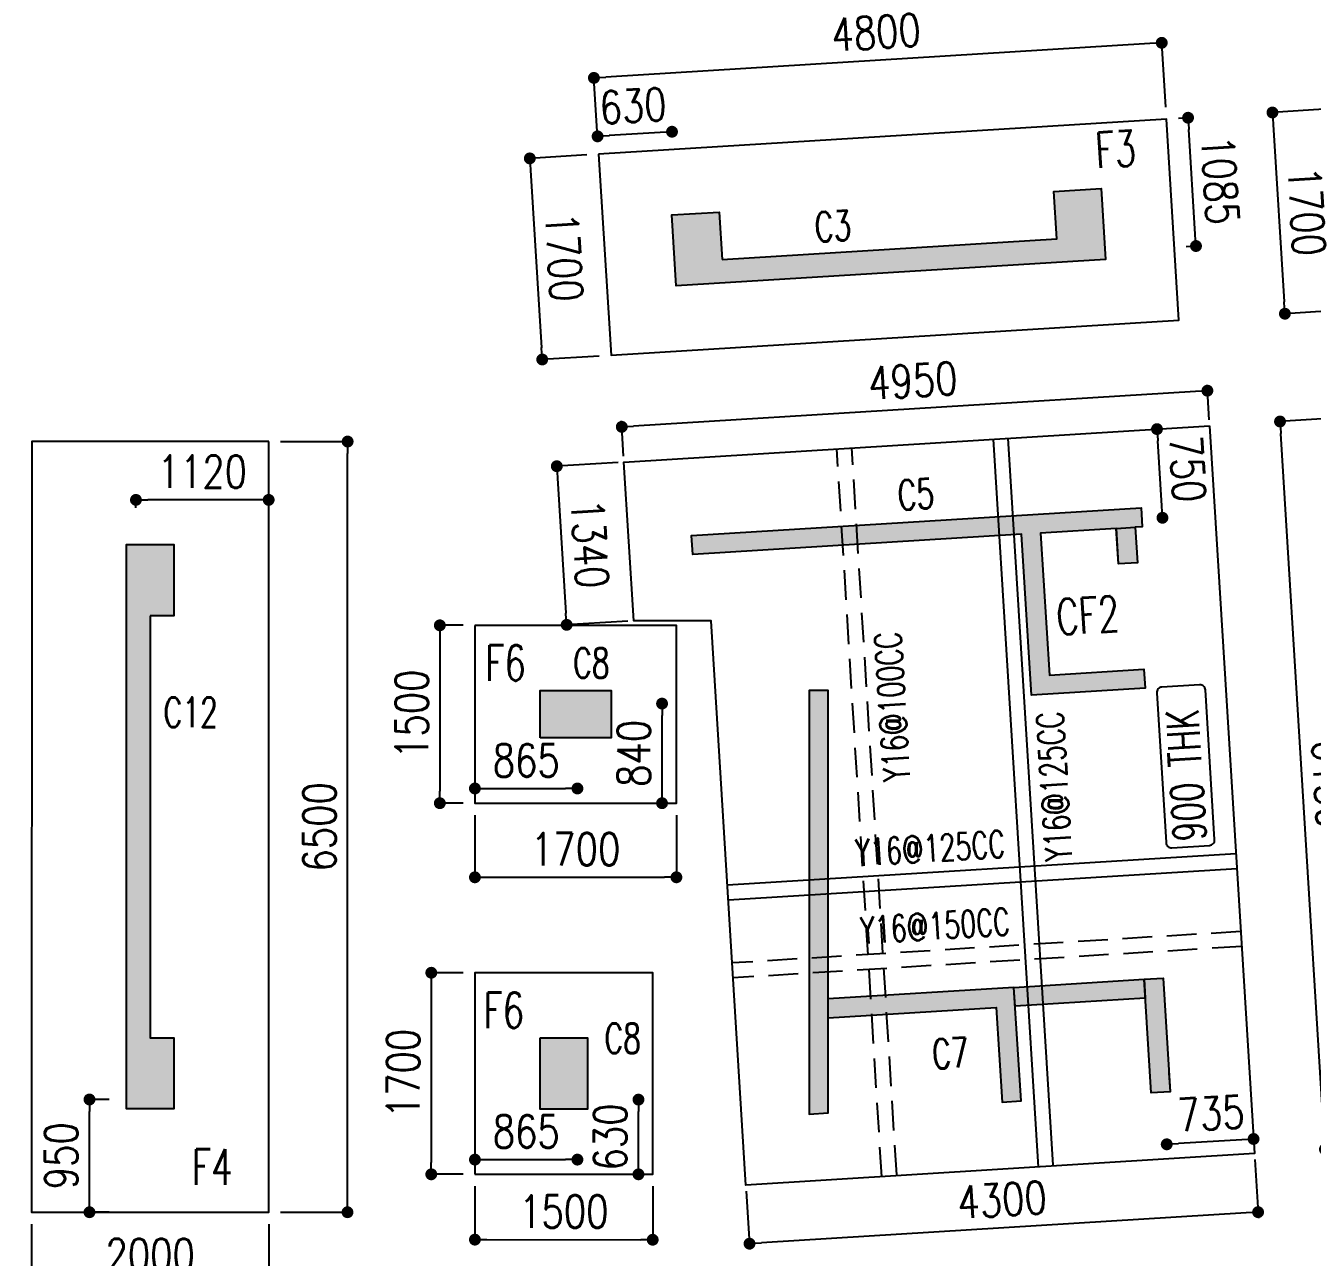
# Model space of a CAD drawing. Extents: x 473024 to 774629, y -1213442 to -1126596.
# Drawn here: x 529823 to 540678, y -1189220 to -1178833 of the extents above; entities that cross this region are included whole.
import ezdxf
from ezdxf.enums import TextEntityAlignment as Align

# ---------------------------------------------------------------- set-up
doc = ezdxf.new("R2010")
doc.units = 0
doc.header["$LTSCALE"] = 100
doc.header["$MEASUREMENT"] = 0
doc.header["$PDMODE"] = 2
doc.header["$PDSIZE"] = -10
doc.linetypes.add('CONTINU', pattern=[0])
doc.linetypes.add('HIDDEN', pattern=[0.375, 0.25, -0.125])
doc.layers.get('0').update_dxf_attribs({"linetype": 'CONTINUOUS'})
doc.layers.get('Defpoints').update_dxf_attribs({"linetype": 'CONTINUOUS'})
for name, color, linetype in [('7', 7, 'CONTINUOUS'), ('a-podium col', 6, 'CONTINUOUS'), ('C-STRU-COL-HAT', 253, 'CONTINUOUS'), ('COLNO', 6, 'CONTINUOUS'), ('column', 10, 'CONTINUOUS'), ('DIM1', 7, 'CONTINUOUS'), ('Footing', 2, 'CONTINUOUS'), ('Footing Nos', 4, 'CONTINUOUS'), ('S-FOOTDIM', 9, 'CONTINUOUS'), ('S-RCWALL', 6, 'CONTINUOUS'), ('sectecxt', 3, 'CONTINUOUS'), ('secton', 8, 'CONTINUOUS'), ('TAB', 1, 'CONTINUOUS'), ('Text', 31, 'CONTINUOUS')]:
    doc.layers.add(name, color=color, linetype=linetype)
doc.styles.add('BOLD', font='bold.shx', dxfattribs={"width": 0.7})
doc.styles.add('ROMANS', font='romans.shx', dxfattribs={"width": 0.8})
doc.styles.add('SUSHEEL', font='romans.shx', dxfattribs={"width": 0.75})
doc.dimstyles.new('dim100', dxfattribs={"dimtxt": 275, "dimasz": 100, "dimexe": 50, "dimexo": 50, "dimgap": 100, "dimtad": 1, "dimdec": 0, "dimrnd": 5, "dimzin": 0, "dimdsep": 46, "dimtxsty": 'ROMANS', "dimblk": 'DOT', "dimcen": 0.09, "dimclrd": 9, "dimclre": 9, "dimclrt": 3, "dimadec": 0, "dimazin": 0, "dimtfac": 1, "dimtdec": 0, "dimtofl": 0, "dimtmove": 1, "dimatfit": 0, "dimldrblk": 'DOT', "dimfxl": 1, "dimtolj": 1, "dimtzin": 0, "dimarcsym": 0})

# ---------------------------------------------------------------- blocks, each defined once
blk = doc.blocks.new('A$C0C5E7853')
at = {"layer": 'secton', "linetype": 'CONTINU', "ltscale": 240}
for points in [[(281, 842, -0.198912), (562, 959), (562, 1123)], [(281, 842), (0, 562), (281, 281, -0.198912), (165, 562, -0.198912)], [(562, 165, -0.198912), (281, 281), (562, 0)]]:
    blk.add_hatch(color=8, dxfattribs=at).paths.add_polyline_path(points)
at = {"layer": 'secton', "color": 2}
blk.add_line((562, 959, 0), (562, 1549, 0), dxfattribs=at)
at = {"layer": 'secton', "color": 2, "linetype": 'Continuous'}
for p, q in [((562, 1123, 0), (0, 562, 0)), ((562, 0, 0), (0, 562, 0)), ((562, 165, 0), (562, 0, 0))]:
    blk.add_line(p, q, dxfattribs=at)
at = {"layer": 'secton', "color": 2}
blk.add_circle((562, 562, 0), 397, dxfattribs=at)
blk = doc.blocks.new('zw$C1DF')
at = {"layer": 'secton', "color": 6, "linetype": 'Continuous'}
for p, q in [((-9548, -1291), (-9548, -849)), ((-9454, -1291), (-9454, -1030)), ((-275, -4538), (-536, -4538)), ((-275, -4632), (-717, -4632))]:
    blk.add_line(p, q, dxfattribs=at)
at = {"layer": 'secton', "color": 2, "linetype": 'Continuous'}
for p, q in [((-9122, -1291), (-9548, -1291)), ((-275, -4206), (-275, -4632))]:
    blk.add_line(p, q, dxfattribs=at)
at = {"layer": 'DIM1', "color": 8, "linetype": 'CONTINU', "ltscale": 240, "xscale": -0.7369315199030098, "yscale": 0.7369315199030098, "zscale": 0.7369315199030098}
for p, rotation in [((-689, 1664, 0), 180), ((-3155, -877, 0), 89.99999999999994)]:
    blk.add_blockref('A$C0C5E7853', p, dxfattribs=dict(at, rotation=rotation))
at = {"layer": 'sectecxt', "color": 6, "linetype": 'Continuous', "style": 'BOLD', "width": 0.9}
for p in [(-380, 1048), (-3693, -1479)]:
    blk.add_text('2', height=390, dxfattribs=at).set_placement(p)
blk = doc.blocks.new('_Dot')
at = {"color": 0, "linetype": 'ByBlock', "lineweight": -2}
blk.add_line((-0.5, 0), (-1, 0), dxfattribs=at)
at = {"color": 0, "linetype": 'ByBlock', "const_width": 0.5}
blk.add_lwpolyline([(-0.25, 0, 1), (0.25, 0, 1)], format="xyb", close=True, dxfattribs=at)
blk = doc.blocks.new('*D143')
at = {"layer": 'Defpoints', "color": 0, "transparency": 16777216}
for p in [(534657, -1179916), (534181, -1181648), (534762, -1181613)]:
    blk.add_point(p, dxfattribs=at)
at = {"layer": 'S-FOOTDIM', "color": 9, "lineweight": -2, "transparency": 16777216}
for p, q in [((534557, -1179922), (534076, -1179952)), ((534083, -1180051), (534175, -1181549)), ((534662, -1181619), (534181, -1181648))]:
    blk.add_line(p, q, dxfattribs=at)
at = {"layer": 'S-FOOTDIM', "color": 9, "lineweight": -2, "transparency": 16777216, "xscale": 100, "yscale": 100, "zscale": 100}
for p, rotation in [((534076, -1179952), 93.5320100666553), ((534181, -1181648), 273.5320100666553)]:
    blk.add_blockref('_Dot', p, dxfattribs=dict(at, rotation=rotation))
at = {"layer": 'S-FOOTDIM', "color": 3, "transparency": 16777216, "insert": (534366, -1180785), "char_height": 275, "attachment_point": 5, "rotation": 273.532, "style": 'ROMANS'}
blk.add_mtext('\\A1;1700', dxfattribs=at)
blk = doc.blocks.new('*D144')
at = {"layer": 'Defpoints', "color": 0, "transparency": 16777216}
for p in [(534617, -1179273), (539448, -1179620), (534657, -1179916)]:
    blk.add_point(p, dxfattribs=at)
at = {"layer": 'S-FOOTDIM', "color": 9, "lineweight": -2, "transparency": 16777216}
for p, q in [((539308, -1178984), (534717, -1179267)), ((539442, -1179520), (539408, -1178977)), ((534651, -1179816), (534617, -1179273))]:
    blk.add_line(p, q, dxfattribs=at)
at = {"layer": 'S-FOOTDIM', "color": 9, "lineweight": -2, "transparency": 16777216, "xscale": 100, "yscale": 100, "zscale": 100}
for p, rotation in [((539408, -1178977), 3.532010066655306), ((534617, -1179273), 183.5320100666553)]:
    blk.add_blockref('_Dot', p, dxfattribs=dict(at, rotation=rotation))
at = {"layer": 'S-FOOTDIM', "color": 3, "transparency": 16777216, "insert": (536998, -1178888), "char_height": 275, "attachment_point": 5, "rotation": 3.532, "style": 'ROMANS'}
blk.add_mtext('\\A1;4800', dxfattribs=at)
blk = doc.blocks.new('*D145')
at = {"layer": 'Defpoints', "color": 0, "transparency": 16777216}
for p in [(540875, -1179532), (540980, -1181229), (540447, -1181262)]:
    blk.add_point(p, dxfattribs=at)
at = {"layer": 'S-FOOTDIM', "color": 9, "lineweight": -2, "transparency": 16777216}
for p, q in [((540775, -1179538), (540342, -1179565)), ((540348, -1179665), (540440, -1181162)), ((540880, -1181235), (540447, -1181262))]:
    blk.add_line(p, q, dxfattribs=at)
at = {"layer": 'S-FOOTDIM', "color": 9, "lineweight": -2, "transparency": 16777216, "xscale": 100, "yscale": 100, "zscale": 100}
for p, rotation in [((540342, -1179565), 93.5320100666553), ((540447, -1181262), 273.5320100666553)]:
    blk.add_blockref('_Dot', p, dxfattribs=dict(at, rotation=rotation))
at = {"layer": 'S-FOOTDIM', "color": 3, "transparency": 16777216, "insert": (540631, -1180399), "char_height": 275, "attachment_point": 5, "rotation": 273.532, "style": 'ROMANS'}
blk.add_mtext('\\A1;1700', dxfattribs=at)
blk = doc.blocks.new('*D318')
at = {"layer": 'Defpoints', "color": 0, "linetype": 'ByBlock', "transparency": 16777216}
for p in [(529873, -1188840), (531873, -1188840), (531873, -1189439)]:
    blk.add_point(p, dxfattribs=at)
at = {"layer": 'S-FOOTDIM', "color": 9, "lineweight": -2, "transparency": 16777216}
for p, q in [((529873, -1188940), (529873, -1189439)), ((531873, -1188940), (531873, -1189439)), ((529973, -1189439), (531773, -1189439))]:
    blk.add_line(p, q, dxfattribs=at)
at = {"layer": 'S-FOOTDIM', "color": 9, "linetype": 'ByBlock', "lineweight": -2, "transparency": 16777216, "xscale": 100, "yscale": 100, "zscale": 100}
for p, rotation in [((529873, -1189439), 179.9975485754302), ((531873, -1189439), 359.9975485754302)]:
    blk.add_blockref('_Dot', p, dxfattribs=dict(at, rotation=rotation))
at = {"layer": 'S-FOOTDIM', "color": 3, "linetype": 'ByBlock', "transparency": 16777216, "insert": (530873, -1189201), "char_height": 275, "attachment_point": 5, "rotation": 359.9975, "style": 'ROMANS'}
blk.add_mtext('\\A1;2000', dxfattribs=at)
blk = doc.blocks.new('*D319')
at = {"layer": 'Defpoints', "color": 0, "linetype": 'ByBlock', "transparency": 16777216}
for p in [(531873, -1182340), (532539, -1182340), (531873, -1188840)]:
    blk.add_point(p, dxfattribs=at)
at = {"layer": 'S-FOOTDIM', "color": 9, "lineweight": -2, "transparency": 16777216}
for p, q in [((531973, -1182340), (532539, -1182340)), ((532538, -1188740), (532539, -1182440)), ((531973, -1188840), (532538, -1188840))]:
    blk.add_line(p, q, dxfattribs=at)
at = {"layer": 'S-FOOTDIM', "color": 9, "linetype": 'ByBlock', "lineweight": -2, "transparency": 16777216, "xscale": 100, "yscale": 100, "zscale": 100}
for p, rotation in [((532539, -1182340), 89.9975485754302), ((532538, -1188840), 269.9975485754302)]:
    blk.add_blockref('_Dot', p, dxfattribs=dict(at, rotation=rotation))
at = {"layer": 'S-FOOTDIM', "color": 3, "linetype": 'ByBlock', "transparency": 16777216, "insert": (532301, -1185590), "char_height": 275, "attachment_point": 5, "rotation": 89.9975, "style": 'ROMANS'}
blk.add_mtext('\\A1;6500', dxfattribs=at)
blk = doc.blocks.new('*D340')
at = {"layer": 'Defpoints', "color": 0, "linetype": 'ByBlock', "transparency": 16777216}
for p in [(530361, -1187889), (530626, -1187889), (530626, -1188840)]:
    blk.add_point(p, dxfattribs=at)
at = {"layer": 'S-FOOTDIM', "color": 9, "lineweight": -2, "transparency": 16777216}
for p, q in [((530526, -1187889), (530361, -1187889)), ((530361, -1188740), (530361, -1187989)), ((530526, -1188840), (530361, -1188840))]:
    blk.add_line(p, q, dxfattribs=at)
at = {"layer": 'S-FOOTDIM', "color": 9, "linetype": 'ByBlock', "lineweight": -2, "transparency": 16777216, "xscale": 100, "yscale": 100, "zscale": 100}
for p, rotation in [((530361, -1187889), 90), ((530361, -1188840), 270)]:
    blk.add_blockref('_Dot', p, dxfattribs=dict(at, rotation=rotation))
at = {"layer": 'S-FOOTDIM', "color": 3, "linetype": 'ByBlock', "transparency": 16777216, "insert": (530123, -1188364), "char_height": 275, "attachment_point": 5, "rotation": 90, "style": 'ROMANS'}
blk.add_mtext('\\A1;950', dxfattribs=at)
blk = doc.blocks.new('DOT')
at = {"layer": '7', "color": 0, "linetype": 'ByBlock'}
blk.add_line((-0.5, 0), (-1, 0), dxfattribs=at)
at = {"layer": '7', "color": 0, "linetype": 'ByBlock', "const_width": 0.5}
blk.add_lwpolyline([(-0.25, 0, 1), (0.25, 0, 1)], format="xyb", close=True, dxfattribs=at)
blk = doc.blocks.new('*D341')
at = {"layer": 'Defpoints', "color": 0, "linetype": 'ByBlock', "transparency": 16777216}
for p in [(530753, -1182799), (530753, -1182832), (531873, -1182799)]:
    blk.add_point(p, dxfattribs=at)
at = {"layer": 'S-FOOTDIM', "color": 9, "lineweight": -2, "transparency": 16777216}
for p, q in [((530753, -1182899), (530753, -1182832)), ((531773, -1182832), (530853, -1182832)), ((531873, -1182899), (531873, -1182832))]:
    blk.add_line(p, q, dxfattribs=at)
at = {"layer": 'S-FOOTDIM', "color": 9, "linetype": 'ByBlock', "lineweight": -2, "transparency": 16777216, "xscale": 100, "yscale": 100, "zscale": 100, "rotation": 180}
blk.add_blockref('_Dot', (530753, -1182832), dxfattribs=at)
at = {"layer": 'S-FOOTDIM', "color": 9, "linetype": 'ByBlock', "lineweight": -2, "transparency": 16777216, "xscale": 100, "yscale": 100, "zscale": 100}
blk.add_blockref('_Dot', (531873, -1182832), dxfattribs=at)
at = {"layer": 'S-FOOTDIM', "color": 3, "linetype": 'ByBlock', "transparency": 16777216, "insert": (531313, -1182594), "char_height": 275, "attachment_point": 5, "style": 'ROMANS'}
blk.add_mtext('\\A1;1120', dxfattribs=at)
blk = doc.blocks.new('*D350')
at = {"layer": 'Defpoints', "color": 0, "linetype": 'ByBlock', "transparency": 16777216}
for p in [(539630, -1179609), (539448, -1179620), (539515, -1180703)]:
    blk.add_point(p, dxfattribs=at)
at = {"layer": 'S-FOOTDIM', "color": 9, "lineweight": -2, "transparency": 16777216}
for p, q in [((539548, -1179614), (539630, -1179609)), ((539691, -1180591), (539636, -1179709)), ((539614, -1180696), (539697, -1180691))]:
    blk.add_line(p, q, dxfattribs=at)
at = {"layer": 'S-FOOTDIM', "color": 9, "linetype": 'ByBlock', "lineweight": -2, "transparency": 16777216, "xscale": 100, "yscale": 100, "zscale": 100}
for p, rotation in [((539630, -1179609), 93.53201006613128), ((539697, -1180691), 273.5320100661312)]:
    blk.add_blockref('_Dot', p, dxfattribs=dict(at, rotation=rotation))
at = {"layer": 'S-FOOTDIM', "color": 3, "linetype": 'ByBlock', "transparency": 16777216, "insert": (539901, -1180135), "char_height": 275, "attachment_point": 5, "rotation": 273.532, "style": 'ROMANS'}
blk.add_mtext('\\A1;1085', dxfattribs=at)
blk = doc.blocks.new('*D351')
at = {"layer": 'Defpoints', "color": 0, "linetype": 'ByBlock', "transparency": 16777216}
for p in [(534648, -1179766), (534657, -1179916), (535285, -1179877)]:
    blk.add_point(p, dxfattribs=at)
at = {"layer": 'S-FOOTDIM', "color": 9, "lineweight": -2, "transparency": 16777216}
for p, q in [((534651, -1179816), (534648, -1179766)), ((535176, -1179733), (534747, -1179760)), ((535279, -1179777), (535276, -1179727))]:
    blk.add_line(p, q, dxfattribs=at)
at = {"layer": 'S-FOOTDIM', "color": 9, "linetype": 'ByBlock', "lineweight": -2, "transparency": 16777216, "xscale": 100, "yscale": 100, "zscale": 100}
for p, rotation in [((534648, -1179766), 183.5320100661283), ((535276, -1179727), 3.532010066128309)]:
    blk.add_blockref('_Dot', p, dxfattribs=dict(at, rotation=rotation))
at = {"layer": 'S-FOOTDIM', "color": 3, "linetype": 'ByBlock', "transparency": 16777216, "insert": (534947, -1179509), "char_height": 275, "attachment_point": 5, "rotation": 3.532, "style": 'ROMANS'}
blk.add_mtext('\\A1;630', dxfattribs=at)
blk = doc.blocks.new('*D478')
at = {"layer": 'Defpoints', "color": 0, "linetype": 'ByBlock', "transparency": 16777216}
for p in [(533613, -1186820), (533245, -1188520), (533613, -1188520)]:
    blk.add_point(p, dxfattribs=at)
at = {"layer": 'S-FOOTDIM', "color": 9, "lineweight": -2, "transparency": 16777216}
for p, q in [((533513, -1186820), (533245, -1186820)), ((533245, -1186920), (533245, -1188420)), ((533513, -1188520), (533245, -1188520))]:
    blk.add_line(p, q, dxfattribs=at)
at = {"layer": 'S-FOOTDIM', "color": 9, "linetype": 'ByBlock', "lineweight": -2, "transparency": 16777216, "xscale": 99.99999999999999, "yscale": 99.99999999999999, "zscale": 99.99999999999999}
for p, rotation in [((533245, -1186820), 89.99816899576669), ((533245, -1188520), 269.9981689957667)]:
    blk.add_blockref('_Dot', p, dxfattribs=dict(at, rotation=rotation))
at = {"layer": 'S-FOOTDIM', "color": 3, "linetype": 'ByBlock', "transparency": 16777216, "insert": (533007, -1187670), "char_height": 275, "attachment_point": 5, "rotation": 89.9982, "style": 'ROMANS'}
blk.add_mtext('\\A1;1700', dxfattribs=at)
blk = doc.blocks.new('*D479')
at = {"layer": 'Defpoints', "color": 0, "linetype": 'ByBlock', "transparency": 16777216}
for p in [(533613, -1188520), (535113, -1188520), (535113, -1189072)]:
    blk.add_point(p, dxfattribs=at)
at = {"layer": 'S-FOOTDIM', "color": 9, "lineweight": -2, "transparency": 16777216}
for p, q in [((533613, -1188620), (533613, -1189071)), ((535113, -1188620), (535113, -1189072)), ((533713, -1189071), (535013, -1189072))]:
    blk.add_line(p, q, dxfattribs=at)
at = {"layer": 'S-FOOTDIM', "color": 9, "linetype": 'ByBlock', "lineweight": -2, "transparency": 16777216, "xscale": 99.99999999999999, "yscale": 99.99999999999999, "zscale": 99.99999999999999}
for p, rotation in [((533613, -1189071), 179.9981689957662), ((535113, -1189072), 359.9981689957662)]:
    blk.add_blockref('_Dot', p, dxfattribs=dict(at, rotation=rotation))
at = {"layer": 'S-FOOTDIM', "color": 3, "linetype": 'ByBlock', "transparency": 16777216, "insert": (534363, -1188834), "char_height": 275, "attachment_point": 5, "rotation": 359.9982, "style": 'ROMANS'}
blk.add_mtext('\\A1;1500', dxfattribs=at)
blk = doc.blocks.new('*D480')
at = {"layer": 'Defpoints', "color": 0, "linetype": 'ByBlock', "transparency": 16777216}
for p in [(533613, -1183890), (533317, -1185390), (533613, -1185390)]:
    blk.add_point(p, dxfattribs=at)
at = {"layer": 'S-FOOTDIM', "color": 9, "lineweight": -2, "transparency": 16777216}
for p, q in [((533513, -1183890), (533317, -1183890)), ((533317, -1183990), (533317, -1185290)), ((533513, -1185390), (533317, -1185390))]:
    blk.add_line(p, q, dxfattribs=at)
at = {"layer": 'S-FOOTDIM', "color": 9, "linetype": 'ByBlock', "lineweight": -2, "transparency": 16777216, "xscale": 100, "yscale": 100, "zscale": 100}
for p, rotation in [((533317, -1183890), 90.00000007241069), ((533317, -1185390), 270.0000000724107)]:
    blk.add_blockref('_Dot', p, dxfattribs=dict(at, rotation=rotation))
at = {"layer": 'S-FOOTDIM', "color": 3, "linetype": 'ByBlock', "transparency": 16777216, "insert": (533080, -1184640), "char_height": 275, "attachment_point": 5, "rotation": 90, "style": 'ROMANS'}
blk.add_mtext('\\A1;1500', dxfattribs=at)
blk = doc.blocks.new('*D481')
at = {"layer": 'Defpoints', "color": 0, "linetype": 'ByBlock', "transparency": 16777216}
for p in [(533613, -1185390), (535313, -1185390), (535313, -1186015)]:
    blk.add_point(p, dxfattribs=at)
at = {"layer": 'S-FOOTDIM', "color": 9, "lineweight": -2, "transparency": 16777216}
for p, q in [((533613, -1185490), (533613, -1186015)), ((535313, -1185490), (535313, -1186015)), ((533713, -1186015), (535213, -1186015))]:
    blk.add_line(p, q, dxfattribs=at)
at = {"layer": 'S-FOOTDIM', "color": 9, "linetype": 'ByBlock', "lineweight": -2, "transparency": 16777216, "xscale": 100, "yscale": 100, "zscale": 100}
for p, rotation in [((533613, -1186015), 180.0000000724059), ((535313, -1186015), 7.240596906216908e-08)]:
    blk.add_blockref('_Dot', p, dxfattribs=dict(at, rotation=rotation))
at = {"layer": 'S-FOOTDIM', "color": 3, "linetype": 'ByBlock', "transparency": 16777216, "insert": (534463, -1185778), "char_height": 275, "attachment_point": 5, "rotation": 0, "style": 'ROMANS'}
blk.add_mtext('\\A1;1700', dxfattribs=at)
blk = doc.blocks.new('*D482')
at = {"layer": 'Defpoints', "color": 0, "linetype": 'ByBlock', "transparency": 16777216}
for p in [(534478, -1185266), (533613, -1185390), (534478, -1185390)]:
    blk.add_point(p, dxfattribs=at)
at = {"layer": 'S-FOOTDIM', "color": 9, "lineweight": -2, "transparency": 16777216}
for p, q in [((533613, -1185290), (533613, -1185266)), ((533713, -1185266), (534378, -1185266)), ((534478, -1185290), (534478, -1185266))]:
    blk.add_line(p, q, dxfattribs=at)
at = {"layer": 'S-FOOTDIM', "color": 9, "linetype": 'ByBlock', "lineweight": -2, "transparency": 16777216, "xscale": 100, "yscale": 100, "zscale": 100, "rotation": 180}
blk.add_blockref('_Dot', (533613, -1185266), dxfattribs=at)
at = {"layer": 'S-FOOTDIM', "color": 9, "linetype": 'ByBlock', "lineweight": -2, "transparency": 16777216, "xscale": 100, "yscale": 100, "zscale": 100}
blk.add_blockref('_Dot', (534478, -1185266), dxfattribs=at)
at = {"layer": 'S-FOOTDIM', "color": 3, "linetype": 'ByBlock', "transparency": 16777216, "insert": (534046, -1185029), "char_height": 275, "attachment_point": 5, "style": 'ROMANS'}
blk.add_mtext('\\A1;865', dxfattribs=at)
blk = doc.blocks.new('*D483')
at = {"layer": 'Defpoints', "color": 0, "linetype": 'ByBlock', "transparency": 16777216}
for p in [(535192, -1184550), (535313, -1184550), (535313, -1185390)]:
    blk.add_point(p, dxfattribs=at)
at = {"layer": 'S-FOOTDIM', "color": 9, "lineweight": -2, "transparency": 16777216}
for p, q in [((535213, -1184550), (535192, -1184550)), ((535192, -1185290), (535192, -1184650)), ((535213, -1185390), (535192, -1185390))]:
    blk.add_line(p, q, dxfattribs=at)
at = {"layer": 'S-FOOTDIM', "color": 9, "linetype": 'ByBlock', "lineweight": -2, "transparency": 16777216, "xscale": 100, "yscale": 100, "zscale": 100}
for p, rotation in [((535192, -1184550), 90), ((535192, -1185390), 270)]:
    blk.add_blockref('_Dot', p, dxfattribs=dict(at, rotation=rotation))
at = {"layer": 'S-FOOTDIM', "color": 3, "linetype": 'ByBlock', "transparency": 16777216, "insert": (534954, -1184970), "char_height": 275, "attachment_point": 5, "rotation": 90, "style": 'ROMANS'}
blk.add_mtext('\\A1;840', dxfattribs=at)
blk = doc.blocks.new('*D484')
at = {"layer": 'Defpoints', "color": 0, "linetype": 'ByBlock', "transparency": 16777216}
for p in [(534478, -1188396), (533613, -1188520), (534478, -1188520)]:
    blk.add_point(p, dxfattribs=at)
at = {"layer": 'S-FOOTDIM', "color": 9, "lineweight": -2, "transparency": 16777216}
for p, q in [((533613, -1188420), (533613, -1188396)), ((533713, -1188396), (534378, -1188396)), ((534478, -1188420), (534478, -1188396))]:
    blk.add_line(p, q, dxfattribs=at)
at = {"layer": 'S-FOOTDIM', "color": 9, "linetype": 'ByBlock', "lineweight": -2, "transparency": 16777216, "xscale": 100, "yscale": 100, "zscale": 100, "rotation": 180}
blk.add_blockref('_Dot', (533613, -1188396), dxfattribs=at)
at = {"layer": 'S-FOOTDIM', "color": 9, "linetype": 'ByBlock', "lineweight": -2, "transparency": 16777216, "xscale": 100, "yscale": 100, "zscale": 100}
blk.add_blockref('_Dot', (534478, -1188396), dxfattribs=at)
at = {"layer": 'S-FOOTDIM', "color": 3, "linetype": 'ByBlock', "transparency": 16777216, "insert": (534046, -1188159), "char_height": 275, "attachment_point": 5, "style": 'ROMANS'}
blk.add_mtext('\\A1;865', dxfattribs=at)
blk = doc.blocks.new('*D485')
at = {"layer": 'Defpoints', "color": 0, "linetype": 'ByBlock', "transparency": 16777216}
for p in [(534993, -1187890), (535114, -1187890), (535114, -1188520)]:
    blk.add_point(p, dxfattribs=at)
at = {"layer": 'S-FOOTDIM', "color": 9, "lineweight": -2, "transparency": 16777216}
for p, q in [((535014, -1187890), (534993, -1187890)), ((534993, -1188420), (534993, -1187990)), ((535014, -1188520), (534993, -1188520))]:
    blk.add_line(p, q, dxfattribs=at)
at = {"layer": 'S-FOOTDIM', "color": 9, "linetype": 'ByBlock', "lineweight": -2, "transparency": 16777216, "xscale": 100, "yscale": 100, "zscale": 100}
for p, rotation in [((534993, -1187890), 90), ((534993, -1188520), 270)]:
    blk.add_blockref('_Dot', p, dxfattribs=dict(at, rotation=rotation))
at = {"layer": 'S-FOOTDIM', "color": 3, "linetype": 'ByBlock', "transparency": 16777216, "insert": (534755, -1188205), "char_height": 275, "attachment_point": 5, "rotation": 90, "style": 'ROMANS'}
blk.add_mtext('\\A1;630', dxfattribs=at)
blk = doc.blocks.new('*D508')
at = {"layer": 'Defpoints', "color": 0, "linetype": 'ByBlock', "transparency": 16777216}
for p in [(540406, -1182171), (540901, -1182140), (541280, -1188279)]:
    blk.add_point(p, dxfattribs=at)
at = {"layer": 'S-FOOTDIM', "color": 9, "lineweight": -2, "transparency": 16777216}
for p, q in [((540851, -1182143), (540356, -1182174)), ((540779, -1188209), (540412, -1182271)), ((541230, -1188282), (540735, -1188312))]:
    blk.add_line(p, q, dxfattribs=at)
at = {"layer": 'S-FOOTDIM', "color": 9, "linetype": 'ByBlock', "lineweight": -2, "transparency": 16777216}
for p, xscale, yscale, zscale, rotation in [((540406, -1182171), 100, 100, 100, 93.53193001313667), ((540785, -1188309), 99.99999999999999, 99.99999999999999, 99.99999999999999, 273.5319300131366)]:
    blk.add_blockref('_Dot', p, dxfattribs=dict(at, xscale=xscale, yscale=yscale, zscale=zscale, rotation=rotation))
at = {"layer": 'S-FOOTDIM', "color": 3, "linetype": 'ByBlock', "transparency": 16777216, "insert": (540832, -1185225), "char_height": 275, "attachment_point": 5, "rotation": 273.5319, "style": 'ROMANS'}
blk.add_mtext('\\A1;6150', dxfattribs=at)
blk = doc.blocks.new('*D512')
at = {"layer": 'Defpoints', "color": 0, "linetype": 'ByBlock', "transparency": 16777216}
for p in [(540190, -1188346), (535900, -1188611), (535930, -1189105)]:
    blk.add_point(p, dxfattribs=at)
at = {"layer": 'S-FOOTDIM', "color": 9, "lineweight": -2, "transparency": 16777216}
for p, q in [((540194, -1188396), (540224, -1188889)), ((535903, -1188661), (535933, -1189154)), ((540121, -1188846), (536030, -1189098))]:
    blk.add_line(p, q, dxfattribs=at)
at = {"layer": 'S-FOOTDIM', "color": 9, "linetype": 'ByBlock', "lineweight": -2, "transparency": 16777216, "xscale": 100, "yscale": 100, "zscale": 100}
for p, rotation in [((540221, -1188839), 3.535514453534367), ((535930, -1189105), 183.5355144535343)]:
    blk.add_blockref('_Dot', p, dxfattribs=dict(at, rotation=rotation))
at = {"layer": 'S-FOOTDIM', "color": 3, "linetype": 'ByBlock', "transparency": 16777216, "insert": (538061, -1188735), "char_height": 275, "attachment_point": 5, "rotation": 3.5355, "style": 'ROMANS'}
blk.add_mtext('\\A1;4300', dxfattribs=at)
blk = doc.blocks.new('*D513')
at = {"layer": 'Defpoints', "color": 0, "linetype": 'ByBlock', "transparency": 16777216}
for p in [(539811, -1182208), (534852, -1182216), (534871, -1182513)]:
    blk.add_point(p, dxfattribs=at)
at = {"layer": 'S-FOOTDIM', "color": 9, "lineweight": -2, "transparency": 16777216}
for p, q in [((539808, -1182158), (539790, -1181861)), ((539693, -1181917), (534952, -1182210)), ((534868, -1182463), (534849, -1182166))]:
    blk.add_line(p, q, dxfattribs=at)
at = {"layer": 'S-FOOTDIM', "color": 9, "linetype": 'ByBlock', "lineweight": -2, "transparency": 16777216, "xscale": 100, "yscale": 100, "zscale": 100}
for p, rotation in [((539793, -1181911), 3.535514453535579), ((534852, -1182216), 183.5355144535355)]:
    blk.add_blockref('_Dot', p, dxfattribs=dict(at, rotation=rotation))
at = {"layer": 'S-FOOTDIM', "color": 3, "linetype": 'ByBlock', "transparency": 16777216, "insert": (537308, -1181827), "char_height": 275, "attachment_point": 5, "rotation": 3.5355, "style": 'ROMANS'}
blk.add_mtext('\\A1;4950', dxfattribs=at)
blk = doc.blocks.new('*D514')
at = {"layer": 'Defpoints', "color": 0, "linetype": 'ByBlock', "transparency": 16777216}
for p in [(534871, -1182513), (534387, -1183886), (534953, -1183851)]:
    blk.add_point(p, dxfattribs=at)
at = {"layer": 'S-FOOTDIM', "color": 9, "lineweight": -2, "transparency": 16777216}
for p, q in [((534821, -1182516), (534255, -1182551)), ((534311, -1182648), (534381, -1183786)), ((534903, -1183854), (534337, -1183889))]:
    blk.add_line(p, q, dxfattribs=at)
at = {"layer": 'S-FOOTDIM', "color": 9, "linetype": 'ByBlock', "lineweight": -2, "transparency": 16777216}
for p, xscale, yscale, zscale, rotation in [((534304, -1182548), 100, 100, 100, 93.53551445312598), ((534387, -1183886), 99.99999999999999, 99.99999999999999, 99.99999999999999, 273.5355144531259)]:
    blk.add_blockref('_Dot', p, dxfattribs=dict(at, xscale=xscale, yscale=yscale, zscale=zscale, rotation=rotation))
at = {"layer": 'S-FOOTDIM', "color": 3, "linetype": 'ByBlock', "transparency": 16777216, "insert": (534583, -1183202), "char_height": 275, "attachment_point": 5, "rotation": 273.5355, "style": 'ROMANS'}
blk.add_mtext('\\A1;1340', dxfattribs=at)
blk = doc.blocks.new('*D515')
at = {"layer": 'Defpoints', "color": 0, "linetype": 'ByBlock', "transparency": 16777216}
for p in [(539450, -1188267), (539458, -1188391), (540190, -1188346)]:
    blk.add_point(p, dxfattribs=at)
at = {"layer": 'S-FOOTDIM', "color": 9, "lineweight": -2, "transparency": 16777216}
for p, q in [((539451, -1188291), (539450, -1188267)), ((540083, -1188228), (539550, -1188261)), ((540184, -1188246), (540183, -1188222))]:
    blk.add_line(p, q, dxfattribs=at)
at = {"layer": 'S-FOOTDIM', "color": 9, "linetype": 'ByBlock', "lineweight": -2, "transparency": 16777216, "xscale": 99.99999999999999, "yscale": 99.99999999999999, "zscale": 99.99999999999999}
for p, rotation in [((540183, -1188222), 3.535514453537312), ((539450, -1188267), 183.5355144535373)]:
    blk.add_blockref('_Dot', p, dxfattribs=dict(at, rotation=rotation))
at = {"layer": 'S-FOOTDIM', "color": 3, "linetype": 'ByBlock', "transparency": 16777216, "insert": (539824, -1188006), "char_height": 275, "attachment_point": 5, "rotation": 3.5355, "style": 'ROMANS'}
blk.add_mtext('\\A1;735', dxfattribs=at)
blk = doc.blocks.new('*D516')
at = {"layer": 'Defpoints', "color": 0, "linetype": 'ByBlock', "transparency": 16777216}
for p in [(539281, -1182240), (539368, -1182235), (539327, -1182988)]:
    blk.add_point(p, dxfattribs=at)
at = {"layer": 'S-FOOTDIM', "color": 9, "lineweight": -2, "transparency": 16777216}
for p, q in [((539381, -1182234), (539368, -1182235)), ((539408, -1182883), (539374, -1182335)), ((539427, -1182982), (539414, -1182983))]:
    blk.add_line(p, q, dxfattribs=at)
at = {"layer": 'S-FOOTDIM', "color": 9, "linetype": 'ByBlock', "lineweight": -2, "transparency": 16777216}
for p, xscale, yscale, zscale, rotation in [((539368, -1182235), 100, 100, 100, 93.53551445312752), ((539414, -1182983), 99.99999999999999, 99.99999999999999, 99.99999999999999, 273.5355144531275)]:
    blk.add_blockref('_Dot', p, dxfattribs=dict(at, xscale=xscale, yscale=yscale, zscale=zscale, rotation=rotation))
at = {"layer": 'S-FOOTDIM', "color": 3, "linetype": 'ByBlock', "transparency": 16777216, "insert": (539626, -1182570), "char_height": 275, "attachment_point": 5, "rotation": 273.5355, "style": 'ROMANS'}
blk.add_mtext('\\A1;750', dxfattribs=at)

msp = doc.modelspace()

# ---------------------------------------------------------------- hatches: boundary and pattern name
at = {"layer": 'C-STRU-COL-HAT'}
h = msp.add_hatch(color=256, dxfattribs=at)
h.dxf.hatch_style = 1
h.paths.add_polyline_path([(535698.5, -1180803.3), (538523.1, -1180629), (538498.5, -1180229.8), (538897.7, -1180205.1), (538934.7, -1180804), (535311.6, -1181027.6), (535311.6, -1181027.6), (535311.6, -1181027.6), (535274.6, -1180428.7), (535673.8, -1180404.1)])
h = msp.add_hatch(color=256, dxfattribs=at)
h.dxf.hatch_style = 1
h.paths.add_polyline_path([(535441.5, -1183133.6), (539234.3, -1182899.5), (539244.2, -1183059.2), (538385.8, -1183112.2), (538459.7, -1184309.9), (539258.2, -1184260.6), (539268.1, -1184420.3), (538309.9, -1184479.4), (538226.1, -1183122), (535451.4, -1183293.3)])
h = msp.add_hatch(color=256, dxfattribs=at)
h.dxf.hatch_style = 1
h.paths.add_polyline_path([(539024.6, -1183072.7), (539184.3, -1183062.9), (539202.8, -1183362.3), (539043.1, -1183372.2)])
h = msp.add_hatch(color=256, dxfattribs=at)
h.dxf.hatch_style = 1
h.paths.add_polyline_path([(539024.6, -1183072.7), (539184.3, -1183062.9), (539202.8, -1183362.3), (539043.1, -1183372.2)])
h = msp.add_hatch(color=256, dxfattribs=at)
h.dxf.hatch_style = 1
h.paths.add_polyline_path([(539024.6, -1183072.7), (539184.3, -1183062.9), (539202.8, -1183362.3), (539043.1, -1183372.2)])
h = msp.add_hatch(color=256, dxfattribs=at)
h.dxf.hatch_style = 1
h.paths.add_polyline_path([(530672.8, -1183209.1), (530672.8, -1187969.1), (531072.8, -1187969.1), (531072.8, -1187369.1), (530872.8, -1187369.1), (530872.8, -1183809.1), (531072.8, -1183809.1), (531072.8, -1183209.1)])
h = msp.add_hatch(color=256, dxfattribs=at)
h.dxf.hatch_style = 1
h.paths.add_polyline_path([(534163.3, -1184440.1), (534163.3, -1184840.1), (534763.3, -1184840.1), (534763.3, -1184440.1)])
h = msp.add_hatch(color=256, dxfattribs=at)
h.dxf.hatch_style = 1
h.paths.add_polyline_path([(536433.3, -1184440.1), (536433.3, -1188011.8), (536593.3, -1188001.9), (536593.3, -1184440.1)])
h = msp.add_hatch(color=256, dxfattribs=at)
h.dxf.hatch_style = 1
h.paths.add_polyline_path([(538161.4, -1186943.3), (539259.3, -1186875.5), (539269.2, -1187035.2), (538171.2, -1187103)])
h = msp.add_hatch(color=256, dxfattribs=at)
h.dxf.hatch_style = 1
h.paths.add_polyline_path([(539318.5, -1187833.7), (539478.2, -1187823.8), (539419, -1186865.7), (539259.3, -1186875.5)])
h = msp.add_hatch(color=256, dxfattribs=at)
h.dxf.hatch_style = 1
h.paths.add_polyline_path([(536593.3, -1187200.5), (536593.3, -1187040.2), (538161.4, -1186943.3), (538220.6, -1187901.5), (538060.9, -1187911.4), (538011.5, -1187112.9)])
h = msp.add_hatch(color=256, dxfattribs=at)
h.dxf.hatch_style = 1
h.paths.add_polyline_path([(534563.3, -1187370.1), (534163.3, -1187370.1), (534163.3, -1187970.1), (534563.3, -1187970.1)])

# ---------------------------------------------------------------- linework, layer by layer
at = {"layer": 'a-podium col', "elevation": 0}
msp.add_lwpolyline([(539025.3, -1183072.8), (539185, -1183063), (539203.5, -1183362.4), (539043.8, -1183372.2)], close=True, dxfattribs=at)
at = {"layer": 'column', "color": 1, "elevation": 0}
for points in [[(535698.5, -1180803.3), (538523.1, -1180629), (538498.5, -1180229.8), (538897.7, -1180205.1), (538934.7, -1180804), (535311.6, -1181027.6), (535311.6, -1181027.6), (535311.6, -1181027.6), (535274.6, -1180428.7), (535673.8, -1180404.1), (535698.5, -1180803.3)], [(535698.5, -1180803.3), (538523.1, -1180629), (538498.5, -1180229.8), (538897.7, -1180205.1), (538934.7, -1180804), (535311.6, -1181027.6), (535311.6, -1181027.6), (535311.6, -1181027.6), (535274.6, -1180428.7), (535673.8, -1180404.1), (535698.5, -1180803.3)], [(539024.6, -1183072.7), (538385.8, -1183112.2), (538459.7, -1184309.9), (539258.2, -1184260.6), (539268.1, -1184420.3), (538309.9, -1184479.4), (538226.1, -1183122), (535451.4, -1183293.3), (535441.5, -1183133.6), (535441.5, -1183133.6), (535441.5, -1183133.6), (539234.3, -1182899.5), (539244.2, -1183059.2), (539184.3, -1183062.9), (539202.8, -1183362.3), (539043.1, -1183372.2), (539024.6, -1183072.7)], [(530872.8, -1183809.1), (530872.8, -1187369.1), (531072.8, -1187369.1), (531072.8, -1187969.1), (530672.8, -1187969.1), (530672.8, -1183209.1), (530672.8, -1183209.1), (530672.8, -1183209.1), (531072.8, -1183209.1), (531072.8, -1183809.1), (530872.8, -1183809.1)], [(530872.8, -1183809.1), (530872.8, -1187369.1), (531072.8, -1187369.1), (531072.8, -1187969.1), (530672.8, -1187969.1), (530672.8, -1183209.1), (530672.8, -1183209.1), (530672.8, -1183209.1), (531072.8, -1183209.1), (531072.8, -1183809.1), (530872.8, -1183809.1)], [(539468.5, -1187664), (539478.4, -1187823.7), (539318.7, -1187833.6)], [(539468.5, -1187664), (539478.4, -1187823.7), (539318.7, -1187833.6)]]:
    msp.add_lwpolyline(points, dxfattribs=at)
for points in [[(539024.6, -1183072.7), (539184.3, -1183062.9), (539202.8, -1183362.3), (539043.1, -1183372.2)], [(534163.3, -1184840.1), (534163.3, -1184440.1), (534763.3, -1184440.1), (534763.3, -1184840.1)], [(534163.3, -1184840.1), (534163.3, -1184440.1), (534763.3, -1184440.1), (534763.3, -1184840.1)], [(534163.3, -1187370.1), (534563.3, -1187370.1), (534563.3, -1187970.1), (534163.3, -1187970.1)], [(534163.3, -1187370.1), (534563.3, -1187370.1), (534563.3, -1187970.1), (534163.3, -1187970.1)]]:
    msp.add_lwpolyline(points, close=True, dxfattribs=at)
at = {"layer": 'Footing', "elevation": 0}
for points in [[(534656.8, -1179915.8), (534761.6, -1181612.6), (539552.4, -1181316.9), (539447.7, -1179620.1)], [(531873.4, -1182340), (529873.4, -1182339.9), (529873.1, -1188839.9), (531873.1, -1188840)], [(533613.3, -1183890.1), (533613.3, -1185390.1), (535313.3, -1185390.1), (535313.3, -1183890.1)], [(533613.3, -1188520.1), (535113.3, -1188520.1), (535113.3, -1186820.1), (533613.3, -1186820.1)]]:
    msp.add_lwpolyline(points, close=True, dxfattribs=at)
msp.add_lwpolyline([(539811.2, -1182207.5), (540190.5, -1188345.8), (535899.8, -1188610.9), (535605.7, -1183851.1), (534953.3, -1183851.1), (534870.6, -1182512.8), (539811.2, -1182207.5)], dxfattribs=at)
at = {"layer": 'S-RCWALL', "elevation": 0}
for points in [[(536433.3, -1184440.1), (536433.3, -1184440.1), (536433.3, -1184440.1), (536433.3, -1188011.8), (536593.3, -1188001.9), (536593.3, -1184440.1), (536433.3, -1184440.1)], [(536593.3, -1187200.5), (538011.5, -1187112.9), (538060.9, -1187911.4), (538220.6, -1187901.5), (538161.4, -1186943.3), (536593.3, -1187040.2)]]:
    msp.add_lwpolyline(points, dxfattribs=at)
at = {"layer": 'S-RCWALL', "color": 1, "elevation": 0}
msp.add_lwpolyline([(538161.4, -1186943.3), (539259.3, -1186875.5), (539269.2, -1187035.2), (538171.2, -1187103)], close=True, dxfattribs=at)
at = {"layer": 'S-RCWALL', "elevation": 0}
msp.add_lwpolyline([(539259.3, -1186875.5), (539419, -1186865.7), (539478.2, -1187823.8), (539318.5, -1187833.7)], close=True, dxfattribs=at)
at = {"layer": 'TAB', "color": 1}
for p, q in [((538366.9, -1188458.5, 0), (537987.7, -1182320.2, 0)), ((538492.3, -1188443, 0), (538113.5, -1182312.4, 0)), ((540034.3, -1185817.7, 0), (535743.6, -1186082.8, 0)), ((540042, -1185943.6, 0), (535751.4, -1186208.7, 0))]:
    msp.add_line(p, q, dxfattribs=at)
at = {"layer": 'TAB', "color": 1, "linetype": 'HIDDEN', "ltscale": 10}
for p, q in [((537046.1, -1188540.1, 0), (536666.9, -1182401.8, 0)), ((537171.5, -1188524.6, 0), (536792.7, -1182394, 0)), ((540074.7, -1186472.3, 0), (535784.1, -1186737.4, 0)), ((540082.5, -1186598.1, 0), (535791.8, -1186863.2, 0))]:
    msp.add_line(p, q, dxfattribs=at)
at = {"layer": 'Text', "color": 4, "elevation": 0}
msp.add_lwpolyline([(539854.5, -1185697.2), (539776.5, -1184434.4, 0.4142136), (539727.5, -1184391.1), (539409.8, -1184410.7, 0.4142136), (539366.5, -1184459.7), (539444.5, -1185722.5, 0.4142136), (539493.5, -1185765.8), (539811.2, -1185746.1, 0.4142136)], format="xyb", close=True, dxfattribs=at)

# ---------------------------------------------------------------- block references
at = {"color": 1, "rotation": 3.533275362946748}
msp.add_blockref('zw$C1DF', (544178.1, -1190279, 0), dxfattribs=at)

# ---------------------------------------------------------------- texts
at = {"color": 3, "style": 'SUSHEEL', "width": 0.7}
for s, rotation, p in [('Y16@100CC', 93.53551, (537285.3, -1185200.1, 0)), ('Y16@125CC', 93.53551, (538652.7, -1185872.6, 0)), ('Y16@125CC', 3.53551, (536832, -1185921.8, 0)), ('Y16@150CC', 3.53551, (536872.4, -1186576.3, 0))]:
    msp.add_text(s, height=225, rotation=rotation, dxfattribs=at).set_placement(p)
at = {"layer": 'COLNO', "style": 'ROMANS', "width": 0.7}
for s, rotation, p in [('C3', 3.53201, (536779.6, -1180389.6, 0)), ('C5', 3.53551, (537479.9, -1182650.7, 0)), ('C7', 3.53551, (537770.7, -1187364.5, 0))]:
    msp.add_text(s, height=250, rotation=rotation, dxfattribs=at).set_placement(p, align=Align.TOP_RIGHT)
for s, p in [('C8', (534749.5, -1184082.1, 0)), ('C12', (531443.7, -1184498.3, 0)), ('C8', (535013.8, -1187247.8, 0))]:
    msp.add_text(s, height=250, dxfattribs=at).set_placement(p, align=Align.TOP_RIGHT)
at = {"layer": 'Footing Nos', "color": 6, "style": 'ROMANS', "width": 0.7}
for s, rotation, p in [('F3', 3.53201, (539180.8, -1179713.3, 0)), ('CF2', 3.53551, (539039.6, -1183639.4, 0))]:
    msp.add_text(s, height=300, rotation=rotation, dxfattribs=at).set_placement(p, align=Align.TOP_RIGHT)
for s, p in [('F6', (534042.7, -1184056.7, 0)), ('F6', (534027.4, -1186986.7, 0)), ('F4', (531567.7, -1188308.9, 0))]:
    msp.add_text(s, height=300, dxfattribs=at).set_placement(p, align=Align.TOP_RIGHT)
at = {"layer": 'Text', "color": 6, "style": 'ROMANS', "width": 0.7}
msp.add_text('900 THK', height=275, rotation=93.53551, dxfattribs=at).set_placement((539784.6, -1185701.5, 0))

# ---------------------------------------------------------------- dimensions: what is measured, and where the dimension line sits
at = {"layer": 'S-FOOTDIM', "color": 3}
for base, p1, p2, angle, override, picture, middle in [((534617.2, -1179273.2, 0), (539447.7, -1179620.1, 0), (534656.8, -1179915.8, 0), 3.53201, {"dimexe": 0, "dimexo": 100, "dimpost": '\\X'}, '*D144', (536998, -1178888.3, 0)), ((540446.6, -1181261.7, 0), (540875, -1179532, 0), (540979.7, -1181228.8, 0), 273.53201, {"dimexe": 0, "dimexo": 100, "dimpost": '\\X'}, '*D145', (540631.3, -1180398.7, 0)), ((534181.1, -1181648.4, 0), (534656.8, -1179915.8, 0), (534761.6, -1181612.6, 0), 273.53201, {"dimexe": 0, "dimexo": 100, "dimpost": '\\X'}, '*D143', (534365.8, -1180785.4, 0)), ((535191.8, -1184550.1), (535313.3, -1185390.1, 0), (535313.3, -1184550.1, 0), 90, {"dimexe": 0, "dimexo": 100, "dimpost": '\\X', "dimblk": 'Dot'}, '*D483', (534954.3, -1184970.1)), ((530360.7, -1187888.9, 0), (530625.9, -1188839.9, 0), (530626, -1187888.9, 0), 90, {"dimexe": 0, "dimexo": 100, "dimpost": '\\X', "dimblk": 'Dot'}, '*D340', (530123.2, -1188364.4, 0))]:
    dim = msp.add_linear_dim(base=base, p1=p1, p2=p2, angle=angle, dimstyle='dim100', override=override, dxfattribs=at)
    dim.commit()
    dim.dimension.update_dxf_attribs({"geometry": picture, "text_midpoint": middle})
for base, p1, p2, angle, override, picture, middle, dimtype in [((534647.6, -1179765.8), (535285.2, -1179877, 0), (534656.8, -1179915.8, 0), 183.53201, {"dimexe": 0, "dimexo": 100, "dimpost": '\\X', "dimblk": 'Dot'}, '*D351', (534961.7, -1179746.4), 161), ((539367.6, -1182234.9, 0), (539327.1, -1182988.4, 0), (539280.9, -1182240.3, 0), 93.53551, {"dimexe": 0, "dimexo": 100, "dimpost": '\\X'}, '*D516', (539389.2, -1182584.3, 0), 160), ((534992.9, -1187890.1), (535114.4, -1188520.1, 0), (535114.4, -1187890.1, 0), 90, {"dimexe": 0, "dimexo": 100, "dimpost": '\\X', "dimblk": 'Dot'}, '*D485', (534992.9, -1188205.1), 160), ((539450, -1188267.2, 0), (540190.5, -1188345.8, 0), (539457.6, -1188391.1, 0), 183.53551, {"dimexe": 0, "dimexo": 100, "dimpost": '\\X'}, '*D515', (539838.5, -1188243.2, 0), 160)]:
    dim = msp.add_linear_dim(base=base, p1=p1, p2=p2, angle=angle, dimstyle='dim100', override=override, dxfattribs=at)
    dim.commit()
    dim.dimension.update_dxf_attribs({"geometry": picture, "text_midpoint": middle, "dimtype": dimtype})
for p1, p2, distance, override, picture, middle in [((539514.5, -1180702.5, 0), (539447.7, -1179620.1, 0), -182.9, {"dimexe": 0, "dimexo": 100, "dimpost": '\\X', "dimblk": 'Dot'}, '*D350', (539900.7, -1180135.4)), ((531873.1, -1188840, 0), (531873.4, -1182340, 0), -665.2, {"dimexe": 0, "dimexo": 100, "dimpost": '\\X'}, '*D319', (532300.9, -1185590, 0)), ((533613.3, -1183890.1, 0), (533613.3, -1185390.1, 0), -296.2, {"dimexe": 0, "dimexo": 100, "dimpost": '\\X'}, '*D480', (533079.6, -1184640.1, 0)), ((533613.3, -1185390.1, 0), (535313.3, -1185390.1, 0), -625.4, {"dimexe": 0, "dimexo": 100, "dimpost": '\\X'}, '*D481', (534463.3, -1185778, 0)), ((533613.3, -1186820.1, 0), (533613.3, -1188520.1, 0), -368.4, {"dimexe": 0, "dimexo": 100, "dimpost": '\\X'}, '*D478', (533007.4, -1187670.1, 0)), ((533613.3, -1188520.1, 0), (535113.3, -1188520.1, 0), -551.4, {"dimexe": 0, "dimexo": 100, "dimpost": '\\X', "dimblk": 'Dot'}, '*D479', (534363.3, -1188834, 0)), ((529873.1, -1188839.9, 0), (531873.1, -1188840, 0), -599.1, {"dimexe": 0, "dimexo": 100, "dimpost": '\\X'}, '*D318', (530873.1, -1189201.5, 0))]:
    dim = msp.add_aligned_dim(p1=p1, p2=p2, distance=distance, dimstyle='dim100', override=override, dxfattribs=at)
    dim.commit()
    dim.dimension.update_dxf_attribs({"geometry": picture, "text_midpoint": middle})
at = {"layer": 'S-FOOTDIM'}
for base, p1, p2, angle, picture, middle in [((534852.3, -1182216.3, 0), (539811.2, -1182207.5, 0), (534870.6, -1182512.8, 0), 183.53551, '*D513', (537308, -1181826.6, 0)), ((540405.8, -1182170.9, 0), (541279.6, -1188278.7, 0), (540900.7, -1182140.4, 0), 93.53193, '*D508', (540832.3, -1185225.5, 0)), ((534387.1, -1183886.1, 0), (534870.6, -1182512.8, 0), (534953.3, -1183851.1, 0), 93.53551, '*D514', (534582.8, -1183202.3, 0)), ((535930.3, -1189104.6, 0), (540190.5, -1188345.8, 0), (535899.8, -1188610.9, 0), 183.53551, '*D512', (538061, -1188735, 0))]:
    dim = msp.add_linear_dim(base=base, p1=p1, p2=p2, angle=angle, dimstyle='dim100', override={"dimpost": '\\X'}, dxfattribs=at)
    dim.commit()
    dim.dimension.update_dxf_attribs({"geometry": picture, "text_midpoint": middle})
at = {"layer": 'S-FOOTDIM', "color": 3}
for base, p1, p2, picture, middle in [((530753.5, -1182831.6, 0), (531873.4, -1182798.7, 0), (530753.5, -1182798.7, 0), '*D341', (531313.4, -1182594.1, 0)), ((534478.3, -1185266.1), (533613.3, -1185390.1, 0), (534478.3, -1185390.1, 0), '*D482', (534045.8, -1185028.6)), ((534478.3, -1188396.1), (533613.3, -1188520.1, 0), (534478.3, -1188520.1, 0), '*D484', (534045.8, -1188158.6))]:
    dim = msp.add_linear_dim(base=base, p1=p1, p2=p2, dimstyle='dim100', override={"dimexe": 0, "dimexo": 100, "dimpost": '\\X', "dimblk": 'Dot'}, dxfattribs=at)
    dim.commit()
    dim.dimension.update_dxf_attribs({"geometry": picture, "text_midpoint": middle})

doc.saveas('drawing.dxf')
